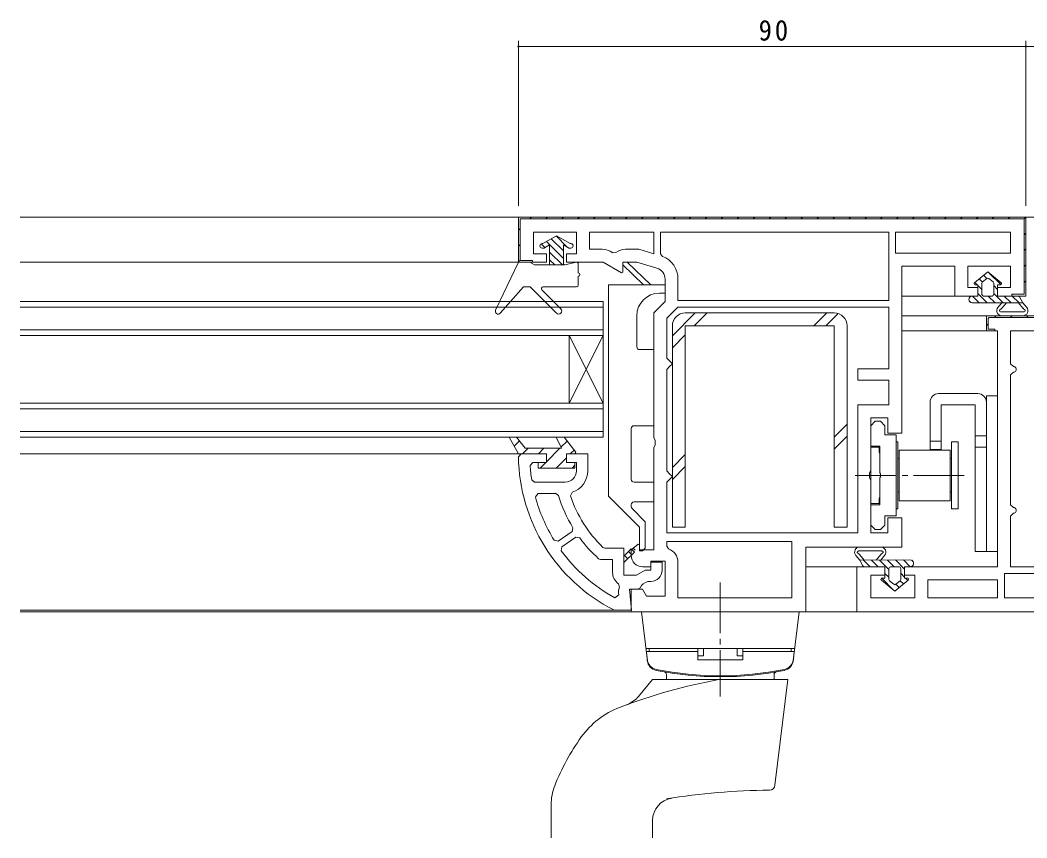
# Model space of a CAD drawing. Units: millimetres on the paper. Extents: x -420 to 373, y -297 to 267.
# Drawn here: x 89.9 to 268.5, y -203.9 to -58.9 of the extents above; entities that cross this region are included whole.
import ezdxf

# ---------------------------------------------------------------- set-up
doc = ezdxf.new("R2010")
doc.units = ezdxf.units.MM
doc.linetypes.add('CHAIN2', pattern=[12, 9, -1, 1, -1])
doc.linetypes.add('DASHED3', pattern=[4, 3, -1])
for name, color, linetype, lineweight in [('0-3_YKK_12', 2, 'Continuous', 9), ('0-4_YKK_D', 6, 'Continuous', 9), ('0-6_YKK_13', 4, 'Continuous', 9), ('0-7_YKK_11', 7, 'Continuous', 9)]:
    doc.layers.add(name, color=color, linetype=linetype, lineweight=lineweight)
doc.styles.add('ＭＳ ゴシック', font='')
doc.styles.get('ＭＳ ゴシック').set_extended_font_data('MS Gothic')

msp = doc.modelspace()

# ---------------------------------------------------------------- linework, layer by layer
at = {"layer": '0-3_YKK_12'}
for p, q in [((283.781, -93.804), (89.921, -93.804)), ((178.807, -101.804), (89.921, -101.804)), ((193.307, -108.804), (89.921, -108.804)), ((193.307, -108.804), (193.307, -132.804)), ((256.207, -107.804), (246.307, -107.804)), ((193.307, -109.804), (89.921, -109.804)), ((261.807, -111.304), (246.307, -111.304)), ((193.307, -113.804), (89.921, -113.804)), ((261.807, -114.004), (246.307, -114.004)), ((193.307, -114.804), (89.921, -114.804)), ((187.307, -126.804), (193.307, -114.804)), ((187.307, -114.804), (193.307, -126.804)), ((187.307, -126.804), (187.307, -114.804)), ((193.307, -126.804), (89.921, -126.804)), ((193.307, -127.804), (89.921, -127.804)), ((193.307, -131.804), (89.921, -131.804)), ((193.307, -132.804), (89.921, -132.804)), ((178.807, -135.804), (89.921, -135.804)), ((238.807, -155.804), (229.307, -155.804)), ((195.426, -163.504), (89.921, -163.504)), ((238.807, -163.804), (89.921, -163.804))]:
    msp.add_line(p, q, dxfattribs=at)
at = {"layer": '0-4_YKK_D'}
for p, q in [((178.307, -91.811), (178.307, -62.575)), ((268.307, -63.575), (178.307, -63.575)), ((268.307, -91.81), (268.307, -62.575)), ((268.307, -91.81), (268.307, -62.575)), ((283.307, -63.575), (268.307, -63.575))]:
    msp.add_line(p, q, dxfattribs=at)
for centre, start, end in [((178.307, -63.575), 0, 180), ((178.307, -63.575), 180, 0), ((268.307, -63.575), 0, 180), ((268.307, -63.575), 0, 180), ((268.307, -63.575), 180, 0), ((268.307, -63.575), 180, 0)]:
    msp.add_arc(centre, 0.106, start, end, dxfattribs=at)
at = {"layer": '0-6_YKK_13'}
for p, q in [((185.057, -97.104), (182.632, -98.504)), ((183.274, -98.133), (186.307, -101.166)), ((184.128, -97.64), (186.307, -99.819)), ((184.982, -97.147), (186.965, -99.13)), ((185.057, -97.104), (187.482, -98.504)), ((182.336, -98.542), (183.006, -99.212)), ((182.507, -98.504), (182.632, -98.504)), ((182.507, -99.304), (182.739, -99.304)), ((183.807, -98.75), (182.939, -99.251)), ((183.807, -98.75), (183.807, -102.304)), ((186.307, -98.75), (187.174, -99.251)), ((186.307, -98.75), (186.307, -102.304)), ((187.374, -99.304), (187.607, -99.304)), ((187.482, -98.504), (187.607, -98.504)), ((187.697, -98.515), (187.996, -98.814)), ((183.807, -100.013), (186.098, -102.304)), ((183.807, -101.36), (184.751, -102.304)), ((178.307, -101.804), (174.255, -110.289)), ((178.307, -101.804), (180.307, -101.804)), ((180.307, -101.804), (181.173, -102.304)), ((181.173, -102.304), (186.607, -102.304)), ((186.607, -102.304), (188.533, -101.814)), ((188.907, -103.704), (188.907, -102.104)), ((197.607, -101.804), (196.807, -101.804)), ((196.807, -101.804), (196.807, -102.304)), ((196.807, -102.304), (200.469, -105.804)), ((201.784, -105.804), (197.607, -101.804)), ((261.556, -103.504), (259.181, -105.446)), ((261.556, -103.504), (263.932, -105.446)), ((188.907, -105.904), (188.907, -104.304)), ((260.02, -104.76), (260.59, -105.33)), ((261.367, -104.693), (260.617, -105.306)), ((260.798, -104.124), (261.367, -104.692)), ((262.496, -105.305), (261.746, -104.693)), ((261.757, -103.669), (263.879, -105.79)), ((179.207, -106.204), (175.08, -110.837)), ((179.207, -106.204), (180.407, -106.204)), ((185.046, -110.843), (180.407, -106.204)), ((182.474, -106.717), (185.823, -110.065)), ((182.687, -106.204), (188.607, -106.204)), ((194.307, -143.304), (194.307, -105.804)), ((194.307, -105.804), (204.307, -105.804)), ((204.307, -105.804), (204.307, -107.304)), ((259.242, -105.396), (259.651, -105.805)), ((259.807, -105.805), (259.309, -105.805)), ((259.807, -105.805), (259.807, -107.805)), ((259.807, -105.96), (260.507, -106.66)), ((260.507, -107.505), (260.507, -105.538)), ((262.607, -105.538), (262.607, -107.504)), ((262.607, -105.932), (263.307, -106.632)), ((263.307, -105.804), (263.307, -107.804)), ((263.804, -105.804), (263.307, -105.804)), ((204.307, -107.304), (203.307, -107.304)), ((258.264, -108.66), (258.551, -108.947)), ((259.807, -107.805), (258.807, -107.805)), ((258.823, -107.806), (260.022, -109.005)), ((259.807, -107.375), (261.437, -109.004)), ((262.307, -107.804), (260.807, -107.805)), ((261.651, -107.804), (262.851, -109.004)), ((262.607, -107.346), (264.265, -109.004)), ((266.934, -107.804), (263.307, -107.804)), ((264.479, -107.804), (265.679, -109.004)), ((265.893, -107.804), (267.093, -109.004)), ((258.807, -109.005), (267.774, -109.004)), ((264.049, -109.004), (263.356, -109.825)), ((263.812, -110.604), (268.018, -110.604)), ((264.849, -109.004), (264.022, -109.984)), ((266.974, -109.004), (267.801, -109.984)), ((199.307, -111.304), (199.307, -116.804)), ((209.664, -110.804), (205.606, -114.862)), ((207.906, -110.804), (234.306, -110.804)), ((211.787, -110.804), (209.487, -113.104)), ((232.999, -110.804), (230.699, -113.104)), ((235.011, -110.915), (232.822, -113.104)), ((264.045, -111.304), (267.779, -111.304)), ((207.906, -114.685), (205.606, -116.985)), ((251.307, -126.609), (251.307, -135.009)), ((259.806, -125.109), (252.807, -125.109)), ((261.306, -126.609), (261.306, -153.109)), ((259.306, -127.109), (253.307, -127.109)), ((259.306, -127.109), (259.306, -153.109)), ((198.307, -131.304), (198.307, -140.304)), ((236.606, -130.531), (234.306, -132.831)), ((236.606, -132.654), (234.306, -134.954)), ((245.307, -133.654), (245.607, -133.654)), ((245.607, -133.654), (245.607, -145.554)), ((253.307, -133.509), (251.307, -133.509)), ((255.107, -133.654), (255.107, -145.554)), ((256.307, -133.654), (255.107, -133.654)), ((256.307, -133.654), (256.307, -145.554)), ((261.306, -132.609), (259.306, -132.609)), ((240.807, -144.604), (240.807, -134.604)), ((240.807, -134.604), (242.307, -134.604)), ((242.307, -134.604), (242.307, -135.504)), ((245.857, -144.104), (245.857, -135.104)), ((245.857, -135.104), (254.857, -135.104)), ((254.857, -144.104), (254.857, -135.104)), ((261.306, -134.609), (259.306, -134.609)), ((207.906, -135.897), (205.606, -138.197)), ((245.857, -136.604), (245.607, -136.604)), ((255.107, -136.604), (254.857, -136.604)), ((207.906, -138.02), (205.606, -140.32)), ((245.857, -142.604), (245.607, -142.604)), ((255.107, -142.604), (254.857, -142.604)), ((199.807, -148.804), (194.307, -143.304)), ((242.307, -144.604), (240.807, -144.604)), ((242.307, -144.604), (242.307, -143.704)), ((254.857, -144.104), (245.857, -144.104)), ((198.307, -144.804), (198.307, -145.117)), ((198.453, -145.471), (200.807, -147.824)), ((245.607, -145.554), (245.307, -145.554)), ((255.107, -145.554), (256.307, -145.554)), ((242.802, -153.005), (238.595, -153.005)), ((242.569, -152.304), (238.835, -152.304)), ((261.306, -153.109), (259.306, -153.109)), ((239.639, -154.605), (238.812, -153.625)), ((247.807, -154.604), (238.84, -154.605)), ((240.72, -155.805), (239.52, -154.605)), ((242.134, -155.805), (240.934, -154.605)), ((241.764, -154.605), (242.591, -153.625)), ((244.007, -156.263), (242.348, -154.605)), ((242.564, -154.605), (243.258, -153.783)), ((244.963, -155.805), (243.763, -154.605)), ((246.807, -156.234), (245.177, -154.604)), ((247.79, -155.803), (246.591, -154.604)), ((248.349, -154.949), (248.062, -154.662)), ((239.679, -155.805), (243.307, -155.805)), ((243.307, -157.805), (243.307, -155.805)), ((244.007, -157.677), (243.307, -156.977)), ((244.007, -158.071), (244.007, -156.105)), ((244.307, -155.805), (245.807, -155.804)), ((246.107, -156.104), (246.107, -158.071)), ((246.807, -157.649), (246.107, -156.949)), ((246.807, -155.804), (247.807, -155.804)), ((246.807, -157.804), (246.807, -155.804)), ((245.057, -160.104), (242.681, -158.163)), ((244.856, -159.94), (242.734, -157.819)), ((242.809, -157.805), (243.307, -157.805)), ((244.117, -158.303), (244.867, -158.916)), ((245.057, -160.104), (247.433, -158.163)), ((245.815, -159.485), (245.246, -158.917)), ((245.247, -158.916), (245.997, -158.303)), ((246.593, -158.849), (246.023, -158.279)), ((246.807, -157.804), (247.305, -157.804)), ((247.371, -158.213), (246.963, -157.804)), ((227.044, -172.463), (228.107, -163.804)), ((200.905, -170.304), (227.309, -170.304)), ((201.007, -170.804), (201.131, -172.221)), ((201.007, -170.804), (210.107, -170.804)), ((201.507, -170.304), (201.507, -170.804)), ((201.507, -170.304), (210.107, -170.304)), ((210.107, -172.304), (210.107, -170.304)), ((211.107, -170.304), (211.107, -171.571)), ((217.107, -170.304), (217.107, -171.571)), ((226.707, -170.304), (218.107, -170.304)), ((218.107, -172.304), (218.107, -170.304)), ((227.207, -170.804), (218.107, -170.804)), ((226.707, -170.304), (226.707, -170.804)), ((227.207, -170.804), (227.083, -172.221)), ((210.107, -171.571), (211.107, -171.571)), ((210.107, -172.304), (218.107, -172.304)), ((218.107, -171.571), (217.107, -171.571)), ((204.572, -175.804), (204.557, -174.923)), ((223.642, -175.804), (223.657, -174.923)), ((199.608, -178.783), (202.107, -175.804)), ((202.107, -175.804), (226.107, -175.804)), ((223.808, -194.53), (226.107, -175.804)), ((184.107, -203.743), (184.107, -197.958)), ((202.107, -203.743), (202.107, -200.763))]:
    msp.add_line(p, q, dxfattribs=at)
at = {"layer": '0-6_YKK_13', "linetype": 'DASHED3'}
msp.add_line((245.607, -136.604), (245.607, -142.604), dxfattribs=at)
at = {"layer": '0-6_YKK_13', "linetype": 'CHAIN2'}
for p, q in [((257.367, -139.604), (238.029, -139.604)), ((214.107, -158.604), (214.107, -178.804))]:
    msp.add_line(p, q, dxfattribs=at)
at = {"layer": '0-6_YKK_13'}
for points in [[(267.197, -107.959), (267.774, -109.004), (268.468, -109.825)], [(236.606, -113.104), (236.606, -148.804), (234.306, -148.804), (234.306, -113.104), (207.906, -113.104), (207.906, -148.804), (205.606, -148.804), (205.606, -113.104)], [(199.807, -117.304), (202.307, -117.304), (202.307, -130.804), (198.807, -130.804)], [(253.307, -127.109), (253.307, -135.009), (251.307, -135.009)], [(198.807, -140.804), (202.307, -140.804), (202.307, -144.304), (198.807, -144.304)], [(200.807, -147.824), (200.807, -152.504), (200.307, -153.004), (199.807, -153.004), (199.807, -148.804)], [(239.416, -155.65), (238.84, -154.605), (238.146, -153.784)], [(201.17, -172.463), (200.107, -163.804), (228.107, -163.804)]]:
    msp.add_lwpolyline(points, dxfattribs=at)
msp.add_lwpolyline([(261.306, -153.109), (263.307, -153.109), (263.307, -125.49), (261.306, -125.49)], close=True, dxfattribs=at)
for centre, radius, start, end in [((182.507, -98.904), 0.4, 90, 270), ((182.739, -98.904), 0.4, 270, 300), ((187.374, -98.904), 0.4, 239.99998, 270), ((187.607, -98.904), 0.4, 270, 90), ((188.607, -102.104), 0.3, 0, 104.29437), ((188.907, -104.004), 0.3, 270, 90), ((260.807, -105.538), 0.3, 129.25562, 180.00302), ((261.556, -104.925), 0.3, 50.75041, 129.25562), ((262.307, -105.538), 0.3, 0.00302, 50.75041), ((182.687, -106.504), 0.3, 90, 224.99998), ((188.607, -105.904), 0.3, 270, 359.99998), ((259.309, -105.602), 0.202, 129.25562, 270.00302), ((263.804, -105.602), 0.202, 270.00302, 50.75041), ((203.307, -111.304), 4, 90, 180), ((258.807, -108.405), 0.6, 90.00302, 270.00302), ((260.807, -107.505), 0.3, 180.00302, 270.00302), ((262.307, -107.504), 0.3, 270.00302, 0.00302), ((266.934, -108.104), 0.3, 28.8896, 90.00302), ((174.707, -110.504), 0.5, 154.47647, 318.30571), ((185.434, -110.454), 0.55, 225, 45), ((264.045, -110.404), 0.9, 139.95668, 270.00302), ((263.812, -110.404), 0.2, 117.55913, 270.00456), ((263.256, -109.34), 1, 297.55913, 319.95668), ((267.779, -110.404), 0.9, 270.00302, 40.04936), ((268.567, -109.34), 1, 220.04936, 242.44691), ((268.012, -110.404), 0.2, 268.0726, 62.44691), ((207.906, -113.104), 2.3, 89.99998, 179.99998), ((234.306, -113.104), 2.3, 359.99998, 89.99998), ((199.807, -116.804), 0.5, 180, 270), ((252.807, -126.609), 1.5, 90, 180), ((259.806, -126.609), 1.5, 0, 90), ((198.807, -131.304), 0.5, 90, 180), ((242.807, -135.504), 0.5, 180, 216.86989), ((198.807, -140.304), 0.5, 180, 270), ((198.807, -144.804), 0.5, 90, 180), ((242.807, -143.704), 0.5, 143.1301, 180), ((198.807, -145.117), 0.5, 180, 224.99998), ((238.832, -153.201), 0.897, 89.80255, 220.11365), ((238.602, -153.205), 0.2, 64.72615, 242.44691), ((238.047, -154.269), 1, 40.04936, 62.44691), ((242.569, -153.204), 0.9, 319.95668, 90.00302), ((243.357, -154.268), 1, 117.55913, 139.95668), ((242.802, -153.205), 0.2, 297.55913, 115.27989), ((247.807, -155.204), 0.6, 270.00302, 90.00302), ((239.679, -155.505), 0.3, 208.8896, 270.00302), ((244.307, -156.105), 0.3, 90.00302, 180.00302), ((245.807, -156.104), 0.3, 0.00302, 90.00302), ((242.809, -158.007), 0.202, 90.00302, 230.75041), ((244.307, -158.071), 0.3, 180.00302, 230.75041), ((245.057, -158.684), 0.3, 230.75041, 309.25562), ((245.807, -158.071), 0.3, 309.25562, 0.00302), ((247.305, -158.007), 0.202, 309.25562, 90.00302), ((203.123, -172.047), 2, 184.99998, 258.64775), ((203.133, -172.041), 2, 186.99998, 258.65825), ((203.155, -172.219), 2, 186.99998, 258.68115), ((225.059, -172.219), 2, 281.31883, 353), ((225.081, -172.041), 2, 281.34174, 353), ((225.091, -172.047), 2, 281.35223, 355), ((214.107, -117.338), 57.8, 258.64775, 281.35223), ((214.107, -117.331), 57.8, 258.65825, 281.34116), ((214.107, -117.504), 57.8, 258.68115, 281.31883), ((204.057, -174.932), 0.5, 0.99998, 80.0733), ((224.157, -174.932), 0.5, 99.92668, 178.99998), ((230.807, -270.304), 96.004, 100.15585, 111.10054), ((195.777, -175.569), 5, 290.2925, 319.99998), ((201.645, -194.732), 15, 111.10054, 144.3228), ((221.953, -209.312), 40, 144.3228, 158.51498), ((222.815, -194.408), 1, 270.47041, 353), ((193.107, -197.958), 9, 158.51498, 180), ((223.809, -315.404), 120, 90.47041, 99.23909), ((206.107, -200.763), 4, 98.77765, 179.99998), ((185.107, -203.743), 1, 180, 186.99998), ((201.107, -203.743), 1, 353, 359.99998)]:
    msp.add_arc(centre, radius, start, end, dxfattribs=at)
at = {"layer": '0-7_YKK_11'}
for p, q in [((180.625, -93.804), (180.325, -94.104)), ((183.454, -93.804), (183.154, -94.104)), ((186.282, -93.804), (185.982, -94.104)), ((189.111, -93.804), (188.811, -94.104)), ((191.939, -93.804), (191.639, -94.104)), ((194.768, -93.804), (194.468, -94.104)), ((197.596, -93.804), (197.296, -94.104)), ((200.424, -93.804), (200.124, -94.104)), ((203.253, -93.804), (202.953, -94.104)), ((206.081, -93.804), (205.781, -94.104)), ((208.91, -93.804), (208.61, -94.104)), ((211.738, -93.804), (211.438, -94.104)), ((214.567, -93.804), (214.267, -94.104)), ((217.395, -93.804), (217.095, -94.104)), ((220.223, -93.804), (219.923, -94.104)), ((223.052, -93.804), (222.752, -94.104)), ((225.88, -93.804), (225.58, -94.104)), ((228.709, -93.804), (228.409, -94.104)), ((231.537, -93.804), (231.237, -94.104)), ((234.366, -93.804), (234.066, -94.104)), ((237.194, -93.804), (236.894, -94.104)), ((240.022, -93.804), (239.722, -94.104)), ((242.851, -93.804), (242.551, -94.104)), ((245.679, -93.804), (245.379, -94.104)), ((248.508, -93.804), (248.208, -94.104)), ((251.336, -93.804), (251.036, -94.104)), ((254.165, -93.804), (253.865, -94.104)), ((256.993, -93.804), (256.693, -94.104)), ((259.821, -93.804), (259.521, -94.104)), ((262.65, -93.804), (262.35, -94.104)), ((265.478, -93.804), (265.178, -94.104)), ((268.16, -93.951), (267.948, -94.163)), ((178.607, -95.823), (178.307, -96.123)), ((202.307, -96.504), (190.907, -96.504)), ((203.507, -96.504), (244.007, -96.504)), ((268.307, -96.633), (268.007, -96.933)), ((178.607, -98.652), (178.307, -98.952)), ((268.307, -99.461), (268.007, -99.761)), ((178.654, -101.433), (178.441, -101.646)), ((265.607, -100.204), (245.207, -100.204)), ((178.807, -101.804), (180.807, -101.804)), ((268.307, -102.29), (268.007, -102.59)), ((268.307, -105.118), (268.007, -105.418)), ((265.92, -107.504), (265.807, -107.618)), ((244.007, -109.804), (206.559, -109.804)), ((261.607, -111.804), (261.607, -113.704)), ((263.037, -111.304), (262.737, -111.604)), ((265.865, -111.304), (265.566, -111.604)), ((268.694, -111.304), (268.394, -111.604)), ((261.607, -112.735), (261.307, -113.035)), ((178.497, -133.487), (177.546, -134.437)), ((186.962, -133.507), (185.853, -134.616)), ((180.008, -134.804), (179.008, -135.804)), ((179.526, -134.804), (185.941, -134.804)), ((182.836, -134.804), (181.836, -135.804)), ((185.664, -134.804), (183.294, -137.175)), ((188.185, -135.112), (187.493, -135.804)), ((178.307, -136.312), (178.807, -135.804)), ((178.807, -135.804), (183.107, -135.804)), ((180.871, -137.304), (180.372, -137.839)), ((183.107, -137.304), (180.871, -137.304)), ((183.177, -137.291), (182.165, -138.304)), ((186.807, -136.491), (184.993, -138.304)), ((188.307, -137.819), (187.821, -138.304)), ((180.661, -140.383), (181.154, -140.804)), ((181.154, -140.804), (186.607, -140.804)), ((184.919, -142.804), (181.797, -142.804)), ((185.397, -143.158), (184.919, -142.804)), ((187.845, -142.608), (187.526, -143.244)), ((204.607, -151.304), (226.807, -151.304)), ((185.886, -152.951), (186.01, -152.242)), ((198.397, -153.679), (197.832, -153.114)), ((199.005, -152.873), (198.638, -152.506)), ((197.69, -154.386), (197.125, -153.821)), ((264.507, -157.004), (298.907, -157.004)), ((265.607, -155.804), (301.007, -155.804)), ((196.056, -158.841), (196.234, -159.424)), ((250.907, -158.104), (263.307, -158.104)), ((196.115, -160.756), (195.384, -161.285))]:
    msp.add_line(p, q, dxfattribs=at)
for points in [[(268.307, -93.804), (178.307, -93.804), (178.307, -101.804), (183.307, -101.804), (183.307, -100.304), (181.007, -100.304), (181.007, -96.504), (188.607, -96.504), (188.607, -100.304), (186.807, -100.304), (186.807, -101.804), (193.307, -101.804), (196.58, -103.694), (196.807, -103.563), (196.807, -101.804), (199.307, -101.804), (202.881, -102.877)], [(178.807, -101.804), (180.807, -101.804), (180.807, -101.504), (178.607, -101.504), (178.607, -94.104), (268.007, -94.104), (268.007, -107.504), (265.807, -107.504), (265.807, -107.804), (267.807, -107.804)], [(200.307, -155.804), (201.807, -155.804), (201.807, -154.804), (204.307, -154.804), (204.307, -161.004), (200.999, -161.004), (200.307, -159.804), (198.307, -159.804), (198.307, -163.804), (229.307, -163.804), (229.307, -152.304), (246.307, -152.304), (246.307, -147.104), (243.807, -147.104), (243.807, -149.804), (240.807, -149.804), (240.807, -140.47), (240.557, -140.037), (240.557, -139.171), (240.807, -138.738), (240.807, -129.404), (243.807, -129.404), (243.807, -132.104), (246.307, -132.104), (246.307, -102.504), (255.707, -102.504), (255.707, -107.804), (259.807, -107.804), (259.807, -106.304), (258.007, -106.304), (258.007, -102.504), (265.607, -102.504), (265.607, -106.304), (263.307, -106.304), (263.307, -107.804), (268.307, -107.804), (268.307, -93.804)], [(308.007, -113.804), (308.007, -94.104), (283.591, -94.104), (282.674, -111.604), (261.807, -111.604), (261.607, -111.804)], [(202.307, -96.504), (190.907, -96.504), (190.907, -99.504), (193.173, -99.504)], [(197.307, -99.504), (199.644, -99.504), (202.307, -100.303), (202.307, -96.504)], [(203.507, -96.504), (244.007, -96.504), (244.007, -108.604), (206.607, -108.604), (206.607, -104.792)], [(203.83, -100.771), (203.507, -100.304), (203.507, -96.504)], [(194.573, -99.88), (195.022, -100.139), (195.581, -100.1)], [(204.307, -104.792), (204.307, -108.804), (202.307, -110.804), (202.307, -132.938), (202.557, -133.371), (202.557, -134.237), (202.307, -134.67), (202.307, -152.804), (199.807, -152.804), (199.807, -151.9), (199.562, -151.783), (198.307, -152.804), (198.307, -153.804)], [(303.307, -163.804), (238.307, -163.804), (238.307, -155.804), (243.307, -155.804), (243.307, -157.304), (240.807, -157.304), (240.807, -161.304), (248.607, -161.304), (248.607, -157.304), (246.807, -157.304), (246.807, -155.804), (263.307, -155.804), (263.307, -114.004), (261.307, -114.004), (261.307, -111.304), (282.389, -111.304)], [(261.607, -111.804), (261.607, -113.704), (262.807, -113.704), (262.807, -114.004)], [(265.607, -155.804), (301.007, -155.804), (301.007, -146.304), (299.507, -146.304), (299.507, -145.304), (301.007, -145.304), (301.007, -121.304), (299.507, -121.304), (299.507, -120.304), (301.007, -120.304), (301.007, -114.004), (282.307, -114.004), (282.307, -115.804), (280.307, -115.804), (280.307, -114.004), (272.307, -114.004), (272.307, -115.804), (270.307, -115.804), (270.307, -114.004), (265.607, -114.004), (265.607, -119.804), (266.107, -120.304)], [(266.107, -121.304), (265.607, -121.804), (265.607, -144.804), (266.107, -145.304)], [(187.007, -135.804), (190.607, -135.804), (190.607, -138.804)], [(188.607, -138.804), (188.607, -137.304), (187.007, -137.304)], [(184.919, -142.804), (181.797, -142.804), (181.314, -143.435)], [(266.107, -146.304), (265.607, -146.804), (265.607, -155.804)], [(184.637, -151.094), (185.341, -151.245), (187.831, -149.566), (187.978, -148.891)], [(186.01, -152.242), (188.5, -150.563), (189.182, -150.68)], [(204.607, -151.304), (226.807, -151.304), (226.807, -161.304), (206.607, -161.304), (206.607, -155.004)], [(204.94, -152.647), (204.607, -152.176), (204.607, -151.304)], [(193.3, -152.364), (193.648, -152.504), (197.007, -152.504), (197.007, -157.304), (199.248, -157.304), (200.807, -156.404), (201.807, -156.404), (201.807, -155.004), (203.807, -155.004), (203.807, -156.404)], [(192.522, -154.375), (192.858, -154.504), (195.007, -154.504), (195.007, -156.804)], [(201.807, -158.404), (201.364, -158.404), (201.242, -158.419)], [(199.915, -159.515), (199.462, -159.804), (198.029, -159.804), (198.352, -163.504), (195.426, -163.504), (195.199, -163.45)]]:
    msp.add_lwpolyline(points, dxfattribs=at)
for points in [[(265.607, -100.204), (245.207, -100.204), (245.207, -96.504), (265.607, -96.504)], [(244.007, -109.804), (206.559, -109.804), (204.607, -111.757), (204.607, -118.804), (205.107, -119.304), (205.607, -119.804), (205.107, -120.304), (204.607, -120.804), (204.607, -138.804), (205.107, -139.304), (205.607, -139.804), (205.107, -140.304), (204.607, -140.804), (204.607, -149.804), (238.507, -149.804), (238.507, -127.104), (244.007, -127.104), (244.007, -122.704), (238.507, -122.704), (238.507, -120.704), (244.007, -120.704)], [(245.307, -146.779), (245.307, -132.429), (243.307, -132.429), (243.307, -130.804), (242.507, -130.004), (241.607, -130.004), (240.807, -130.804), (240.807, -134.404), (242.407, -134.404), (242.407, -139.146), (242.527, -139.329), (242.527, -139.879), (242.407, -140.063), (242.407, -144.804), (240.807, -144.804), (240.807, -148.404), (241.607, -149.204), (242.507, -149.204), (243.307, -148.404), (243.307, -146.779)], [(179.526, -134.804), (185.941, -134.804), (185.01, -132.804), (186.427, -132.804), (188.461, -135.474), (188.289, -135.804), (186.807, -135.804), (186.807, -137.304), (188.307, -137.304), (188.307, -138.304), (181.807, -138.304), (181.807, -137.304), (183.307, -137.304), (183.307, -135.804), (178.307, -135.804), (176.639, -132.804), (177.964, -132.804)], [(198.889, -153.187), (197.007, -155.07), (197.007, -153.939), (198.324, -152.622)], [(264.507, -157.004), (298.907, -157.004), (298.907, -161.304), (264.507, -161.304)], [(250.907, -158.104), (263.307, -158.104), (263.307, -161.304), (250.907, -161.304)]]:
    msp.add_lwpolyline(points, close=True, dxfattribs=at)
for centre, radius, start, end in [((193.173, -102.304), 2.8, 59.99998, 90), ((197.307, -102.304), 2.8, 89.99998, 128.05968), ((202.307, -104.792), 4.3, 359.99997, 69.25763), ((202.307, -104.792), 2, 359.99998, 73.30077), ((266.107, -120.804), 0.5, 269.99998, 90), ((209.303, -135.844), 31, 180.86488, 242.93672), ((209.303, -135.844), 29, 183.94423, 189.00407), ((186.607, -138.804), 2, 270, 359.99998), ((186.607, -138.804), 4, 288.03203, 359.99998), ((209.303, -135.844), 29, 195.175, 211.72586), ((209.303, -135.844), 25, 197.01155, 211.45816), ((209.303, -135.844), 23, 198.76877, 225.90932), ((266.107, -145.804), 0.5, 269.99998, 90), ((209.303, -135.844), 25, 216.40285, 227.8372), ((209.303, -135.844), 29, 216.14981, 241.3156), ((204.107, -155.004), 2.5, 0, 70.52876), ((200.307, -153.804), 2, 180, 269.99998), ((197.507, -156.804), 2.5, 179.99997, 234.54309), ((201.807, -156.404), 2, 270, 359.99998), ((201.728, -160.359), 2, 104.05469, 155.03664), ((198.574, -160.304), 2.5, 159.3833, 190.40863)]:
    msp.add_arc(centre, radius, start, end, dxfattribs=at)

# ---------------------------------------------------------------- texts
at = {"layer": '0-4_YKK_D', "color": 3, "insert": (220.907, -62.575), "char_height": 3.666, "attachment_point": 7, "style": 'ＭＳ ゴシック'}
msp.add_mtext('\\T1.21;\\W0.95;90', dxfattribs=at)

doc.saveas('drawing.dxf')
